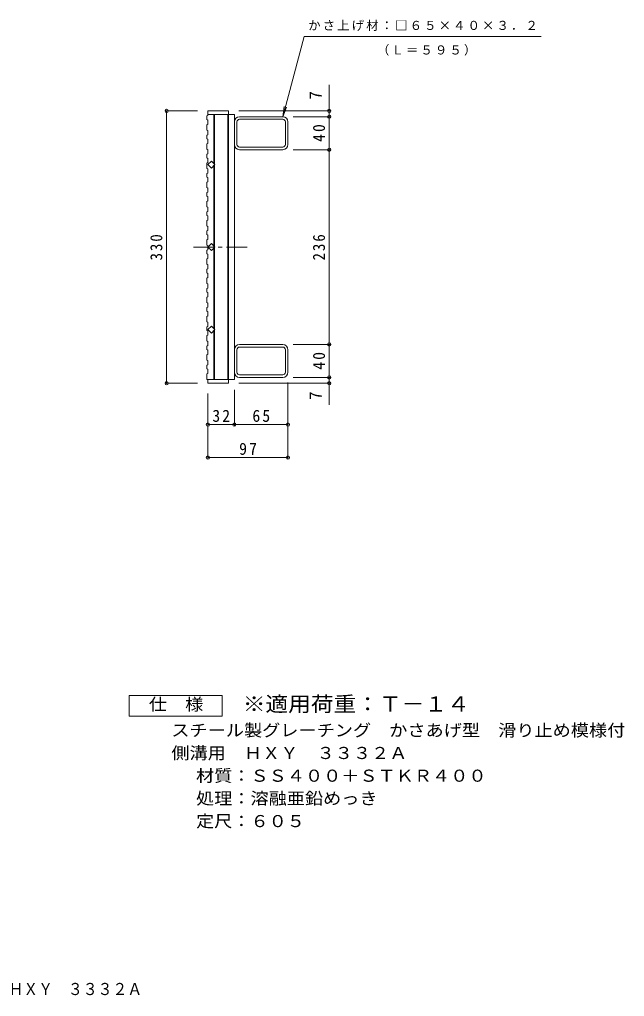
# Model space of a CAD drawing. Units: millimetres, scale not verified. Extents: x -684 to 782, y -687 to 536.
# Drawn here: x 49 to 782, y -687 to 497 of the extents above; entities that cross this region are included whole.
import ezdxf
from ezdxf.enums import TextEntityAlignment as Align

# ---------------------------------------------------------------- set-up
doc = ezdxf.new("R2010")
doc.units = ezdxf.units.MM
doc.header["$LTSCALE"] = 5
doc.header["$PDMODE"] = 32
doc.header["$PDSIZE"] = 4
doc.linetypes.add('CHAIN1', pattern=[8, 5, -1, 1, -1])
for name, color, linetype, lineweight in [('A-1', 2, 'Continuous', 9), ('A-2', 3, 'Continuous', 9), ('A-4', 7, 'Continuous', 9), ('F-4_F-4ﾚｲﾔ', 2, 'Continuous', 9)]:
    doc.layers.add(name, color=color, linetype=linetype, lineweight=lineweight)
doc.layers.add('F-5_F-5ﾚｲﾔ', color=2, linetype='Continuous')
doc.styles.add('ＭＳ ゴシック', font='')
doc.styles.get('ＭＳ ゴシック').set_extended_font_data('MS Gothic')

msp = doc.modelspace()

# ---------------------------------------------------------------- linework, layer by layer
at = {"layer": 'A-1'}
for p, q in [((367.627, 379.537), (315.427, 379.537)), ((312.227, 345.937), (312.227, 373.137)), ((367.627, 376.337), (315.427, 376.337)), ((370.827, 345.937), (370.827, 373.137)), ((374.027, 345.937), (374.027, 373.137)), ((315.427, 342.737), (367.627, 342.737)), ((367.627, 339.537), (315.427, 339.537)), ((312.227, 97.137), (312.227, 69.937)), ((367.627, 103.537), (315.427, 103.537)), ((315.427, 100.337), (367.627, 100.337)), ((370.827, 97.137), (370.827, 69.937)), ((374.027, 97.137), (374.027, 69.937)), ((367.627, 66.737), (315.427, 66.737)), ((367.627, 63.537), (315.427, 63.537))]:
    msp.add_line(p, q, dxfattribs=at)
for centre, radius, start, end in [((315.427, 373.137), 6.4, 90, 180), ((367.627, 373.137), 6.4, 0, 90), ((315.427, 373.137), 3.2, 90, 180), ((367.627, 373.137), 3.2, 0, 90), ((315.427, 345.937), 6.4, 180, 270), ((315.427, 345.937), 3.2, 180, 270), ((367.627, 345.937), 6.4, 270, 0), ((367.627, 345.937), 3.2, 270, 0), ((315.427, 97.137), 6.4, 90, 180), ((315.427, 97.137), 3.2, 90, 180), ((367.627, 97.137), 6.4, 0, 90), ((367.627, 97.137), 3.2, 0, 90), ((315.427, 69.937), 6.4, 180, 270), ((315.427, 69.937), 3.2, 180, 270), ((367.627, 69.937), 3.2, 270, 0), ((367.627, 69.937), 6.4, 270, 0)]:
    msp.add_arc(centre, radius, start, end, dxfattribs=at)
at = {"layer": 'A-2'}
for p, q in [((275.527, 380.382), (277.027, 380.894)), ((277.027, 386.537), (302.027, 386.537)), ((277.027, 386.537), (277.027, 380.894)), ((277.027, 382.037), (309.027, 382.037)), ((284.027, 382.037), (284.027, 323.022)), ((285.027, 382.037), (285.027, 322.022)), ((301.027, 382.037), (301.027, 221.537)), ((302.027, 386.537), (302.027, 221.537)), ((309.027, 382.037), (309.027, 221.537)), ((275.527, 369.839), (277.027, 370.35)), ((275.527, 357.156), (277.027, 357.667)), ((277.027, 362.781), (277.027, 357.667)), ((275.527, 346.613), (277.027, 347.124)), ((275.527, 333.93), (277.027, 334.441)), ((277.027, 339.554), (277.027, 334.441)), ((275.527, 323.386), (277.027, 323.898)), ((284.027, 320.052), (284.027, 223.022)), ((285.027, 321.052), (285.027, 222.022)), ((275.527, 310.703), (277.027, 311.214)), ((277.027, 316.328), (277.027, 311.214)), ((275.527, 300.16), (277.027, 300.671)), ((277.027, 305.784), (277.027, 300.671)), ((275.527, 287.477), (277.027, 287.988)), ((277.027, 293.101), (277.027, 287.988)), ((275.527, 276.934), (277.027, 277.445)), ((277.027, 282.558), (277.027, 277.445)), ((275.527, 264.25), (277.027, 264.762)), ((277.027, 269.875), (277.027, 264.762)), ((275.527, 253.707), (277.027, 254.218)), ((277.027, 259.332), (277.027, 254.218)), ((275.527, 241.024), (277.027, 241.535)), ((277.027, 246.648), (277.027, 241.535)), ((275.527, 230.481), (277.027, 230.992)), ((277.027, 236.105), (277.027, 230.992)), ((275.527, 217.797), (277.027, 218.309)), ((277.027, 223.422), (277.027, 218.309)), ((284.027, 123.022), (284.027, 220.051)), ((285.027, 122.022), (285.027, 221.051)), ((301.027, 61.037), (301.027, 221.537)), ((302.027, 56.537), (302.027, 221.537)), ((309.027, 61.037), (309.027, 221.537)), ((275.527, 207.254), (277.027, 207.765)), ((277.027, 212.879), (277.027, 207.765)), ((275.527, 194.571), (277.027, 195.082)), ((277.027, 200.195), (277.027, 195.082)), ((277.027, 189.652), (277.027, 184.539)), ((275.527, 184.028), (277.027, 184.539)), ((275.527, 171.344), (277.027, 171.856)), ((277.027, 176.969), (277.027, 171.856)), ((277.027, 166.426), (277.027, 161.312)), ((275.527, 160.801), (277.027, 161.312)), ((275.527, 148.118), (277.027, 148.629)), ((277.027, 153.742), (277.027, 148.629)), ((277.027, 143.199), (277.027, 138.086)), ((275.527, 137.575), (277.027, 138.086)), ((277.027, 130.516), (277.027, 125.403)), ((275.527, 124.891), (277.027, 125.403)), ((277.027, 119.973), (277.027, 114.859)), ((284.027, 61.037), (284.027, 120.051)), ((285.027, 61.037), (285.027, 121.051)), ((275.527, 114.348), (277.027, 114.859)), ((277.027, 107.289), (277.027, 102.176)), ((275.527, 101.665), (277.027, 102.176)), ((277.027, 96.746), (277.027, 91.633)), ((275.527, 91.122), (277.027, 91.633)), ((277.027, 84.063), (277.027, 78.95)), ((275.527, 78.438), (277.027, 78.95)), ((277.027, 73.52), (277.027, 68.407)), ((275.527, 67.895), (277.027, 68.407)), ((275.527, 67.895), (275.527, 61.037)), ((275.527, 61.037), (309.027, 61.037))]:
    msp.add_line(p, q, dxfattribs=at)
at = {"layer": 'A-2', "linetype": 'CHAIN1'}
msp.add_line((259.474, 221.537), (324.475, 221.537), dxfattribs=at)
at = {"layer": 'A-2'}
for points in [[(275.527, 380.382), (275.527, 375.975), (277.027, 375.464), (277.027, 370.35)], [(275.527, 369.839), (275.527, 363.292), (277.027, 362.781)], [(275.527, 357.156), (275.527, 352.749), (277.027, 352.237), (277.027, 347.124)], [(275.527, 346.613), (275.527, 340.065), (277.027, 339.554)], [(275.527, 333.93), (275.527, 329.522), (277.027, 329.011), (277.027, 323.898)], [(275.527, 323.386), (275.527, 316.839), (277.027, 316.328)], [(275.527, 310.703), (275.527, 306.296), (277.027, 305.784)], [(275.527, 300.16), (275.527, 293.613), (277.027, 293.101)], [(275.527, 287.477), (275.527, 283.069), (277.027, 282.558)], [(275.527, 276.934), (275.527, 270.386), (277.027, 269.875)], [(275.527, 264.25), (275.527, 259.843), (277.027, 259.332)], [(275.527, 253.707), (275.527, 247.16), (277.027, 246.648)], [(275.527, 241.024), (275.527, 236.616), (277.027, 236.105)], [(275.527, 230.481), (275.527, 223.933), (277.027, 223.422)], [(275.527, 217.797), (275.527, 213.39), (277.027, 212.879)], [(275.527, 207.254), (275.527, 200.707), (277.027, 200.195)], [(275.527, 194.571), (275.527, 190.163), (277.027, 189.652)], [(275.527, 184.028), (275.527, 177.48), (277.027, 176.969)], [(275.527, 171.344), (275.527, 166.937), (277.027, 166.426)], [(275.527, 160.801), (275.527, 154.254), (277.027, 153.742)], [(275.527, 148.118), (275.527, 143.71), (277.027, 143.199)], [(275.527, 137.575), (275.527, 131.027), (277.027, 130.516)], [(275.527, 124.891), (275.527, 120.484), (277.027, 119.973)], [(275.527, 114.348), (275.527, 107.801), (277.027, 107.289)], [(275.527, 101.665), (275.527, 97.257), (277.027, 96.746)], [(275.527, 91.122), (275.527, 84.574), (277.027, 84.063)], [(275.527, 78.438), (275.527, 74.031), (277.027, 73.52)], [(277.027, 61.037), (277.027, 56.537), (302.027, 56.537)]]:
    msp.add_lwpolyline(points, dxfattribs=at)
for points in [[(285.512, 321.537), (281.27, 317.294), (277.027, 321.537), (281.27, 325.779)], [(285.512, 221.537), (281.27, 217.294), (277.027, 221.537), (281.27, 225.779)], [(285.512, 121.537), (281.27, 125.779), (277.027, 121.537), (281.27, 117.294)]]:
    msp.add_lwpolyline(points, close=True, dxfattribs=at)
at = {"layer": 'A-4'}
for p, q in [((424.027, 30.538), (424.027, 418.299)), ((367.627, 379.537), (369.258, 391.93)), ((367.627, 379.537), (372.41, 391.085)), ((264.527, 386.537), (225.527, 386.537)), ((227.027, 56.537), (227.027, 386.537)), ((314.527, 386.537), (425.527, 386.537)), ((380.127, 379.537), (425.527, 379.537)), ((380.127, 339.537), (425.527, 339.537)), ((380.127, 103.537), (425.527, 103.537)), ((380.127, 63.537), (425.527, 63.537)), ((264.527, 56.537), (225.527, 56.537)), ((309.027, 48.537), (309.027, 5.037)), ((314.527, 56.537), (425.527, 56.537)), ((374.027, 57.437), (374.027, -34.963)), ((277.027, 44.037), (277.027, -34.963)), ((277.027, 6.537), (374.027, 6.537)), ((277.027, -33.463), (374.027, -33.463))]:
    msp.add_line(p, q, dxfattribs=at)
msp.add_lwpolyline([(367.627, 379.537), (393.618, 476.537), (680.784, 476.537)], dxfattribs=at)
for p in [(227.027, 386.537), (424.027, 386.537), (424.027, 379.537), (424.027, 339.537), (424.027, 103.537), (424.027, 63.537), (227.027, 56.537), (424.027, 56.537), (277.027, 6.537), (309.027, 6.537), (374.027, 6.537), (277.027, -33.463), (374.027, -33.463)]:
    msp.add_point(p, dxfattribs=at)
at = {"layer": 'F-4_F-4ﾚｲﾔ'}
msp.add_lwpolyline([(181.716, -346.756), (181.716, -321.756), (294.216, -321.756), (294.216, -346.756)], close=True, dxfattribs=at)

# ---------------------------------------------------------------- texts
at = {"layer": 'A-4', "color": 2, "style": 'ＭＳ ゴシック'}
for p in [(419.027, 400.451), (419.027, 36.523)]:
    msp.add_text('7', height=14.66, rotation=90, dxfattribs=at).set_placement(p, align=Align.BOTTOM_LEFT)
at = {"layer": 'A-4', "char_height": 11, "attachment_point": 7, "style": 'ＭＳ ゴシック'}
for s, insert in [('\\T1.17;かさ上げ材：□６５×４０×３．２', (398.503, 483.452)), ('\\T1.17;（Ｌ＝５９５）', (481.854, 453.446))]:
    msp.add_mtext(s, dxfattribs=dict(at, insert=insert))
at = {"layer": 'A-4', "color": 2, "char_height": 14.66, "attachment_point": 7, "rotation": 90, "style": 'ＭＳ ゴシック'}
for s, insert in [('\\T1.27;\\W0.95;40', (419.027, 348.912)), ('\\T1.27;\\W0.9;330', (222.027, 205.287)), ('\\T1.27;\\W0.9;236', (419.027, 205.287)), ('\\T1.27;\\W0.95;40', (419.027, 72.912))]:
    msp.add_mtext(s, dxfattribs=dict(at, insert=insert))
at = {"layer": 'A-4', "color": 2, "char_height": 14.66, "attachment_point": 7, "style": 'ＭＳ ゴシック'}
for s, insert in [('\\T1.27;\\W0.95;32', (282.402, 9.537)), ('\\T1.27;\\W0.95;65', (330.902, 9.537)), ('\\T1.27;\\W0.95;97', (314.902, -30.463))]:
    msp.add_mtext(s, dxfattribs=dict(at, insert=insert))
at = {"layer": 'F-4_F-4ﾚｲﾔ', "style": 'ＭＳ ゴシック', "width": 1.1}
for s, p in [('仕\u3000様', (205.466, -344.256)), ('スチール製グレーチング\u3000かさあげ型\u3000滑り止め模様付', (232.76, -375.716)), ('側溝用\u3000ＨＸＹ\u3000３３３２Ａ', (232.76, -403.217)), ('材質：ＳＳ４００＋ＳＴＫＲ４００', (262.617, -430.715)), ('処理：溶融亜鉛めっき', (262.617, -458.216)), ('定尺：６０５', (262.617, -485.716))]:
    msp.add_text(s, height=14.66, dxfattribs=at).set_placement(p, align=Align.BOTTOM_LEFT)
at = {"layer": 'F-5_F-5ﾚｲﾔ', "color": 3, "style": 'ＭＳ ゴシック', "width": 1.1}
msp.add_text('※適用荷重：Ｔ－１４', height=18.33, dxfattribs=at).set_placement((319.216, -346.756), align=Align.BOTTOM_LEFT)
at = {"layer": 'F-5_F-5ﾚｲﾔ', "style": 'ＭＳ ゴシック', "width": 0.9}
msp.add_text('側溝用\u3000ＨＸＹ\u3000３３３２Ａ', height=14.66, dxfattribs=at).set_placement((-36.545, -689.202), align=Align.BOTTOM_LEFT)

doc.saveas('drawing.dxf')
